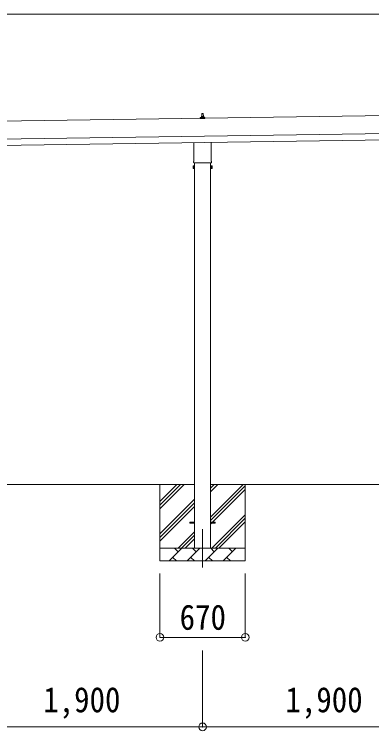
# Model space of a CAD drawing. Units: millimetres at full size, sheet at 1:60. Extents: x -16864 to 16864, y -11640 to 11640.
# Drawn here: x 2516 to 5319, y -8692 to -3073 of the extents above; entities that cross this region are included whole.
import ezdxf
from ezdxf.enums import TextEntityAlignment as Align

# ---------------------------------------------------------------- set-up
doc = ezdxf.new("R2010")
doc.units = ezdxf.units.MM
doc.header["$LTSCALE"] = 60
doc.header["$PDMODE"] = 32
doc.header["$PDSIZE"] = 60
doc.linetypes.add('CHAIN1', pattern=[8, 5, -1, 1, -1])
for name, color, linetype, lineweight in [('0-1_Defpoints', 7, 'CHAIN1', 9), ('0-2_TEXT1', 4, 'Continuous', 9), ('0-3_SHAPE', 7, 'Continuous', 9), ('0-8_TABLE1', 6, 'Continuous', 9)]:
    doc.layers.add(name, color=color, linetype=linetype, lineweight=lineweight)
doc.styles.add('ＭＳ ゴシック', font='')
doc.styles.get('ＭＳ ゴシック').set_extended_font_data('MS Gothic')

msp = doc.modelspace()

# ---------------------------------------------------------------- linework, layer by layer
at = {"layer": '0-1_Defpoints'}
msp.add_line((3992.3, -7110.97), (3992.3, -7459.97), dxfattribs=at)
at = {"layer": '0-2_TEXT1'}
for p, q in [((6832.37, -3848.27), (1201.9, -3928.71)), ((3982.61, -3880.21), (3982.61, -3875.99)), ((3983.61, -3875.99), (4001.61, -3875.99)), ((3986.61, -3875.99), (3987.33, -3852.47)), ((3988.33, -3851.49), (3996.88, -3851.49)), ((3997.88, -3852.47), (3998.61, -3875.99)), ((4002.61, -3880.21), (4002.61, -3875.99)), ((3974.36, -3891.49), (3974.36, -3883.78)), ((4010.86, -3891.49), (3974.36, -3891.49)), ((3974.74, -3882.99), (4010.47, -3882.99)), ((3975.12, -3882.81), (3981.84, -3881.18)), ((3982.22, -3880.99), (4002.99, -3880.99)), ((4010.09, -3882.81), (4003.37, -3881.18)), ((4010.86, -3891.49), (4010.86, -3883.78)), ((1203.9, -4068.69), (6834.37, -3988.26)), ((1204.62, -4118.69), (6835.08, -4038.25)), ((3924, -4225.48), (3924, -4079.84)), ((4060.6, -4077.89), (4060.6, -4225.48)), ((3918.3, -4263.75), (3919.06, -4262.44)), ((3918.3, -4263.75), (3918.3, -4280.75)), ((3925.3, -4267.35), (3919.06, -4267.35)), ((3922.3, -4234.25), (3922.3, -4228.75)), ((4060.24, -4237.75), (3924.36, -4237.75)), ((3929.8, -4237.75), (3929.8, -7260.97)), ((4054.8, -7260.97), (4054.8, -4237.75)), ((4059.3, -4267.35), (4065.54, -4267.35)), ((4062.3, -4228.75), (4062.3, -4234.25)), ((4066.3, -4263.75), (4065.54, -4262.44)), ((4066.3, -4263.75), (4066.3, -4280.75)), ((3918.3, -4280.75), (3919.06, -4282.07)), ((3925.3, -4277.16), (3919.06, -4277.16)), ((3925.3, -4282.07), (3919.06, -4282.07)), ((3927.8, -4281.45), (3925.3, -4281.45)), ((4056.8, -4281.45), (4059.3, -4281.45)), ((4059.3, -4277.16), (4065.54, -4277.16)), ((4059.3, -4282.07), (4065.54, -4282.07)), ((4066.3, -4280.75), (4065.54, -4282.07)), ((3892.3, -7056.47), (3929.8, -7056.47)), ((3892.3, -7065.47), (3892.3, -7056.47)), ((3892.3, -7056.47), (3929.8, -7056.47)), ((3892.3, -7065.47), (3892.3, -7056.47)), ((3892.3, -7065.47), (3929.8, -7065.47)), ((3892.3, -7065.47), (3929.8, -7065.47)), ((4054.8, -7056.47), (4092.3, -7056.47)), ((4054.8, -7056.47), (4092.3, -7056.47)), ((4054.8, -7065.47), (4092.3, -7065.47)), ((4054.8, -7065.47), (4092.3, -7065.47)), ((4092.3, -7065.47), (4092.3, -7056.47)), ((4092.3, -7065.47), (4092.3, -7056.47))]:
    msp.add_line(p, q, dxfattribs=at)
for points in [[(3925.3, -4282.07), (3925.3, -4262.44), (3919.06, -4262.44)], [(3925.3, -4281.45), (3925.3, -4263.05), (3927.8, -4263.05)], [(4059.3, -4281.45), (4059.3, -4263.05), (4056.8, -4263.05)], [(4059.3, -4282.07), (4059.3, -4262.44), (4065.54, -4262.44)]]:
    msp.add_lwpolyline(points, dxfattribs=at)
for points in [[(3927.8, -4282.75), (3927.8, -4261.75), (3929.8, -4261.75), (3929.8, -4282.75)], [(4056.8, -4282.75), (4056.8, -4261.75), (4054.8, -4261.75), (4054.8, -4282.75)]]:
    msp.add_lwpolyline(points, close=True, dxfattribs=at)
for centre, radius, start, end in [((3986.69, -3876.63), 4.13, 90, 171.17633), ((3983.61, -3876.99), 1, 90, 180), ((3988.33, -3852.49), 1, 90, 178.60509), ((3995.94, -3875.99), 4.83, 133.60282, 180), ((3989.27, -3875.99), 4.83, 0, 46.39718), ((3996.88, -3852.49), 1, 1.39491, 90), ((3998.52, -3876.63), 4.13, 8.82367, 90), ((4001.61, -3876.99), 1, 0, 90), ((3975.36, -3883.78), 1, 103.62699, 180), ((3981.61, -3880.21), 1, 283.62699, 0), ((4003.61, -3880.21), 1, 180, 256.37301), ((4009.86, -3883.78), 1, 0, 76.37301), ((3922.64, -4264.89), 4.34, 145.61575, 214.38425), ((3934.54, -4272.25), 16.24, 162.41205, 197.58795), ((3926.3, -4228.75), 4, 125.09963, 180), ((3926.3, -4234.25), 4, 180, 194.47751), ((3926.3, -4234.25), 4, 194.47751, 241.04498), ((4058.3, -4234.25), 4, 298.95502, 345.52249), ((4058.3, -4228.75), 4, 0, 54.90037), ((4058.3, -4234.25), 4, 345.52249, 0), ((4061.95, -4264.89), 4.34, 325.61575, 34.38425), ((4050.06, -4272.25), 16.24, 342.41205, 17.58795), ((3922.64, -4279.61), 4.34, 145.61575, 214.38425), ((4061.95, -4279.61), 4.34, 325.61575, 34.38425)]:
    msp.add_arc(centre, radius, start, end, dxfattribs=at)
at = {"layer": '0-3_SHAPE'}
for p, q in [((3929.8, -6760.97), (2154.8, -6760.97)), ((3657.3, -6760.97), (3657.3, -7360.97)), ((3657.3, -6894.45), (3790.78, -6760.97)), ((3657.3, -6922.73), (3819.07, -6760.97)), ((3657.3, -6951.02), (3847.35, -6760.97)), ((5829.8, -6760.97), (4054.8, -6760.97)), ((4054.8, -6789.79), (4083.62, -6760.97)), ((4054.8, -6818.08), (4111.91, -6760.97)), ((4054.8, -7016.07), (4307.3, -6763.57)), ((4054.8, -7044.35), (4327.3, -6771.85)), ((4327.3, -6760.97), (4327.3, -7360.97)), ((4054.8, -7072.63), (4327.3, -6800.13)), ((3657.3, -7149.01), (3929.8, -6876.51)), ((3657.3, -7177.29), (3929.8, -6904.79)), ((3657.3, -7205.58), (3929.8, -6933.08)), ((4064.46, -7260.97), (4327.3, -6998.12)), ((4092.74, -7260.97), (4327.3, -7026.41)), ((4121.03, -7260.97), (4327.3, -7054.69)), ((3799.9, -7260.97), (3929.8, -7131.07)), ((3828.18, -7260.97), (3929.8, -7159.35)), ((3856.47, -7260.97), (3929.8, -7187.63)), ((3657.3, -7260.97), (4327.3, -7260.97)), ((3730.17, -7360.97), (3830.17, -7260.97)), ((3801.61, -7289.52), (3773.06, -7260.97)), ((3871.59, -7360.97), (3971.59, -7260.97)), ((3943.04, -7289.52), (3914.48, -7260.97)), ((4013.01, -7360.97), (4113.01, -7260.97)), ((4084.46, -7289.52), (4055.9, -7260.97)), ((4154.43, -7360.97), (4254.43, -7260.97)), ((4225.88, -7289.52), (4197.32, -7260.97)), ((3758.72, -7332.41), (3787.27, -7360.97)), ((3900.14, -7332.41), (3928.7, -7360.97)), ((4041.56, -7332.41), (4070.12, -7360.97)), ((4182.98, -7332.41), (4211.54, -7360.97)), ((4327.3, -7360.97), (3657.3, -7360.97))]:
    msp.add_line(p, q, dxfattribs=at)
at = {"layer": '0-8_TABLE1'}
for p, q in [((12518.3, -3073.33), (1169.3, -3073.33)), ((3657.3, -7959.97), (3657.3, -7459.97)), ((4327.3, -7959.97), (4327.3, -7459.97)), ((3657.3, -7959.97), (4327.3, -7959.97)), ((3992.3, -8661.97), (3992.3, -8061.97)), ((3992.3, -8661.97), (2092.3, -8661.97)), ((5892.3, -8661.97), (3992.3, -8661.97))]:
    msp.add_line(p, q, dxfattribs=at)
for p in [(3657.3, -7959.97), (4327.3, -7959.97), (3992.3, -8661.97)]:
    msp.add_point(p, dxfattribs=at)

# ---------------------------------------------------------------- texts
at = {"layer": '0-8_TABLE1', "color": 7, "style": 'ＭＳ ゴシック', "width": 0.9}
for s, p in [('670', (3812.3, -7959.97)), ('1,900', (2742.3, -8606.97)), ('1,900', (4642.3, -8606.97))]:
    msp.add_text(s, height=197.9, dxfattribs=at).set_placement(p, align=Align.BOTTOM_LEFT)

doc.saveas('drawing.dxf')
